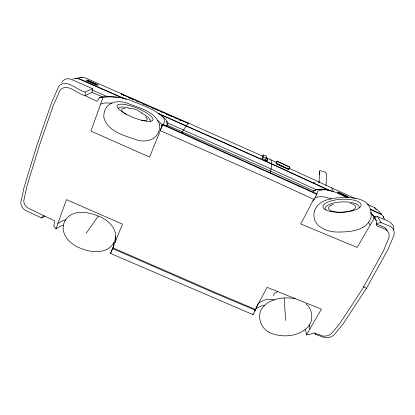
<?xml version="1.0" encoding="UTF-8"?>
<svg xmlns="http://www.w3.org/2000/svg" width="415" height="415" viewBox="0 0 415 415"><rect width="100%" height="100%" fill="white"/><g stroke="black" fill="none" stroke-linecap="round" stroke-linejoin="round"><path stroke-width="0.62" d="M161.912 127.073L161.606 123.986L157.705 120.459M63.521 225.293L60.673 225.999L55.963 228.867L53.768 225.9L54.604 220.837L28.23 208.211L25.917 206.38L24.329 203.879L23.712 201.068L26.913 186.19L39.062 146.531L53.379 105.348L60.227 89.925C67.837 82.518 77.439 94.158 85.142 95.647L92.057 92.327L92.446 88.639L85.179 92.031L85.142 95.647L97.043 101.296L99.413 97.592L104.264 96.472L116.708 97.354M113.803 242.568L113.29 247.791M319.005 182.491L319.675 171.099L319.451 174.45M326.024 185.604L326.605 173.973L325.22 172.132L319.711 170.43M393.83 229.957C394.836 220.956 383.061 219.955 377.427 216.433L373.656 217.232M319.026 182.61L319.099 181.433M255.339 310.218L255.396 309.403L213.735 291.823L112.937 247.843L110.52 253.446L253.01 314.617L255.339 310.218L213.575 292.596L112.512 248.512M253.01 314.617L253.072 313.792M270.253 172.899C271.322 168.672 271.898 164.304 271.031 159.92L266.316 157.814M115.396 242.578L115.878 237.422L115.199 236.431M167.52 124.744L167.93 123.141L167.712 121.984L166.866 121.19M55.963 228.867L66.431 199.636L122.513 224.142L110.52 253.446M347.936 197.799C338.604 194.256 328.021 186.563 317.698 191.206L316.858 194.298L314.098 199.501L269.511 179.031L160.159 130.549L162.524 124.697L164.407 122.482L164.05 117.927C154.178 108.523 140.467 104.616 128.131 99.481C120.028 97.349 111.204 95.409 102.941 97.65L90.952 131.14L149.602 157.093L160.315 130.58M312.91 200.979L313.507 199.402M313.268 192.197L313.87 190.693C318.45 188.509 323.721 188.908 328.462 190.309M315.929 195.289L316.754 193.732L162.846 124.313L160.159 130.549M256.33 307.645L258.083 303.65M61.788 82.59L62.307 81.418L64.673 79.462L67.64 78.658L70.752 79.141L92.446 88.639M265.393 159.993L266.368 157.933L266.285 155.781L263.463 154.945L262.109 156.372L262.119 158.54L267.571 160.963L267.473 158.769L265.865 158.053M288.835 169.206L288.939 169.725L276.349 163.909L276.12 162.67L276.961 161.134L289.846 167.204L288.835 169.206L276.255 163.411L277.262 161.394L276.961 161.134M313.828 182.584L315.063 182.911L314.84 183.056M254.525 311.048L267.104 287.336L321.376 309.149L306.426 334.921L309.881 334.443L313.901 332.872L322.886 336.108L326.076 336.062L329.085 335.149L331.564 333.473L340.342 322.756L362.72 288.56L383.237 251.329L388.98 237.593L389.161 234.631L388.165 231.845L386.095 229.578L376.576 225.724C377.655 220.329 374.045 216.386 370.797 212.667M273.412 295.698L274.647 293.384L277.645 291.429M266.306 160.916L267.473 158.769M314.954 333.307L315.576 334.381L324.919 337.748L328.234 337.696L331.367 336.747L333.956 335.004L343.106 323.866L366.497 288.269L388.009 249.425L394.048 235.072L394.25 231.975L393.218 229.064L391.07 226.689L381.146 222.658L376.395 223.384M370.714 212.698L373.583 216.526L374.226 218.057L357.17 247.454L300.725 223.955L313.999 198.92L314.098 199.501M181.962 132.95L183.508 129.957L188.452 123.084L262.773 156.232M113.082 247.485L113.767 246.411M86.087 233.313L98.319 216.085C109.519 219.986 120.89 232.26 112.927 244.279C105.306 254.276 90.735 252.611 80.417 248.196C68.791 244.134 57.623 231.041 66.146 218.923C74.005 209.368 88.26 211.863 98.319 216.085M85.179 92.031C77.071 90.47 66.945 78.202 58.951 86.024L51.761 102.292L36.764 145.649L24.075 187.295L20.75 202.883L21.404 205.83L23.069 208.449L25.497 210.369L41.687 218.036L43.668 215.52M166.067 126.414L167.095 125.154L166.628 120.246L161.487 115.769M262.119 158.54L263.494 157.088L263.463 154.945M314.866 190.879L316.059 189.645L321.475 189.442M254.862 309.73L257.86 307.588L261.165 306.005L264.832 305.155M258.581 303.303C262.923 299.697 269.029 298.136 274.419 300.164M57.898 223.472L62.598 220.671L66.011 219.857M41.687 218.036L44.924 216.137M314.938 197.934C320.183 195.517 326.159 197.001 331.258 199.06M72.869 79.006L82.061 77.252L84.847 77.683L188.452 123.084M79.934 77.823L82.061 77.252M100.653 104.051L105.057 102.925L112.045 103.122M295.195 298.639C283.217 296.543 268.256 298.447 261.185 309.549C257.015 318.487 261.606 329.417 270.699 333.074C283.004 338.007 299.049 336.643 308.412 326.532C313.735 319.944 312.677 309.025 305.969 303.796M99.413 97.592L102.941 97.65M76.023 78.202L78.892 78.642L126.393 99.45M75.608 78.269L78.482 78.71L124.064 98.677M117.876 97.541L119.043 97.727M129.662 108.17C134.128 108.626 138.408 110.271 141.94 113.056M263.494 157.088L266.368 157.933M376.384 224.043L384.653 227.394L386.707 229.651L387.102 230.756M188.182 123.426L120.993 93.987L121.533 93.759L124.246 95.787M128.385 97.603L130.751 98.64M131.939 99.159L133.713 99.937M136.67 101.234L138.444 102.012M142.589 103.828L144.954 104.865M146.137 105.379L147.916 106.157M152.056 107.973L154.422 109.01M155.609 109.529L157.384 110.307M160.34 111.604L162.115 112.382M166.259 114.198L168.625 115.235M169.808 115.754L171.587 116.532M175.727 118.348L176.909 118.866M179.28 119.904L181.054 120.682M157.866 113.233L271.431 163.64L332.145 191.59M158.992 113.975L271.462 163.899L329.956 190.822M92.068 89.941L108.05 96.939M167.93 123.141L271.26 169.045L316.059 189.645M92.057 92.327L102.588 96.934M167.38 125.278L270.487 171.068L313.88 191.019M162.524 124.697L316.858 194.298M363.177 286.77L366.497 288.269M271.031 159.92L276.333 162.358M289.291 168.329L355.245 198.707M367.021 204.128L374.672 207.656L379.393 211.676L381.338 213.953M370.185 209.098L381.302 214.218L383.553 216.9L384.316 219.12M370.429 209.456L381.582 214.586M373.132 215.893L375.974 217.201M277.262 161.394L289.846 167.204M276.26 163.411L288.824 169.216L288.762 168.884M158.914 114.001L159.941 114.706M374.226 218.057L376.296 220.443M162.846 124.313L163.692 125.294M374.672 207.656L376.203 209.451M368.473 222.072L370.133 225.101M377.427 216.433L381.146 222.658M315.026 333.255L315.576 334.381M331.694 187.86L333.624 191.829M308.885 324.655L309.709 326.844L309.901 328.934M305.056 329.484L306.254 332.804L306.426 334.921M383.268 216.521L383.844 218.186M284.176 297.923L285.676 320.458M118.285 108.912A17.176 4.565 21.9 0 1 129.677 108.346M141.603 113.088A17.176 4.565 21.9 0 1 150.038 121.491M145.541 116.708A13.737 3.647 21.9 0 1 141.494 120.402M126.736 114.81A13.737 3.647 21.9 0 1 125.688 114.156M125.206 113.829A13.737 3.647 21.9 0 1 125.117 108.393M325.697 210A17.046 5.857 -2.6 0 1 340.824 201.991A17.046 5.857 -2.6 0 1 359.027 207.791M350.291 203.48A13.633 4.679 -2.6 0 1 352.242 210.244A13.633 4.679 -2.6 0 1 332.249 211.178A13.633 4.679 -2.6 0 1 333.427 204.268M159.485 124.521C160.771 138.403 147.237 143.938 135.736 139.518C123.852 135.456 107.656 131.363 103.859 117.642C102.982 103.003 116.594 98.744 128.354 103.657C139.632 108.035 155.319 111.578 159.485 124.521M97.997 84.733L97.93 85.179L96.721 85.127L86.362 80.588L86.476 80.157L87.721 80.235L97.997 84.733M314.466 211.038C310.607 225.895 327.176 232.675 339.2 232.011C350.753 231.959 366.969 230.486 371.036 217.455C371.747 211.313 370.175 205.02 364.686 201.55C358.876 198.054 351.879 197.649 345.27 197.421C334.257 197.846 318.57 198.666 314.466 211.038M97.193 84.541L97.146 84.836L96.337 84.8L87.186 80.79L87.259 80.505L88.089 80.552L97.193 84.541M348.491 197.358L348.299 197.737L338.386 193.177L337.519 192.306L337.758 191.948L347.594 196.477L348.491 197.358M347.739 197.011L347.609 197.265L338.848 193.234L338.272 192.653L338.427 192.415L347.142 196.425L347.739 197.011M123.359 112.527A19.24 5.047 22 0 0 152.673 120.309A19.24 5.047 22 0 0 129.091 105.441A19.24 5.047 22 0 0 123.359 112.527M330.688 211.479A19.09 6.5 -2.7 0 0 360.993 205.752A19.09 6.5 -2.7 0 0 334.449 200.129A19.09 6.5 -2.7 0 0 330.688 211.479"/></g></svg>
